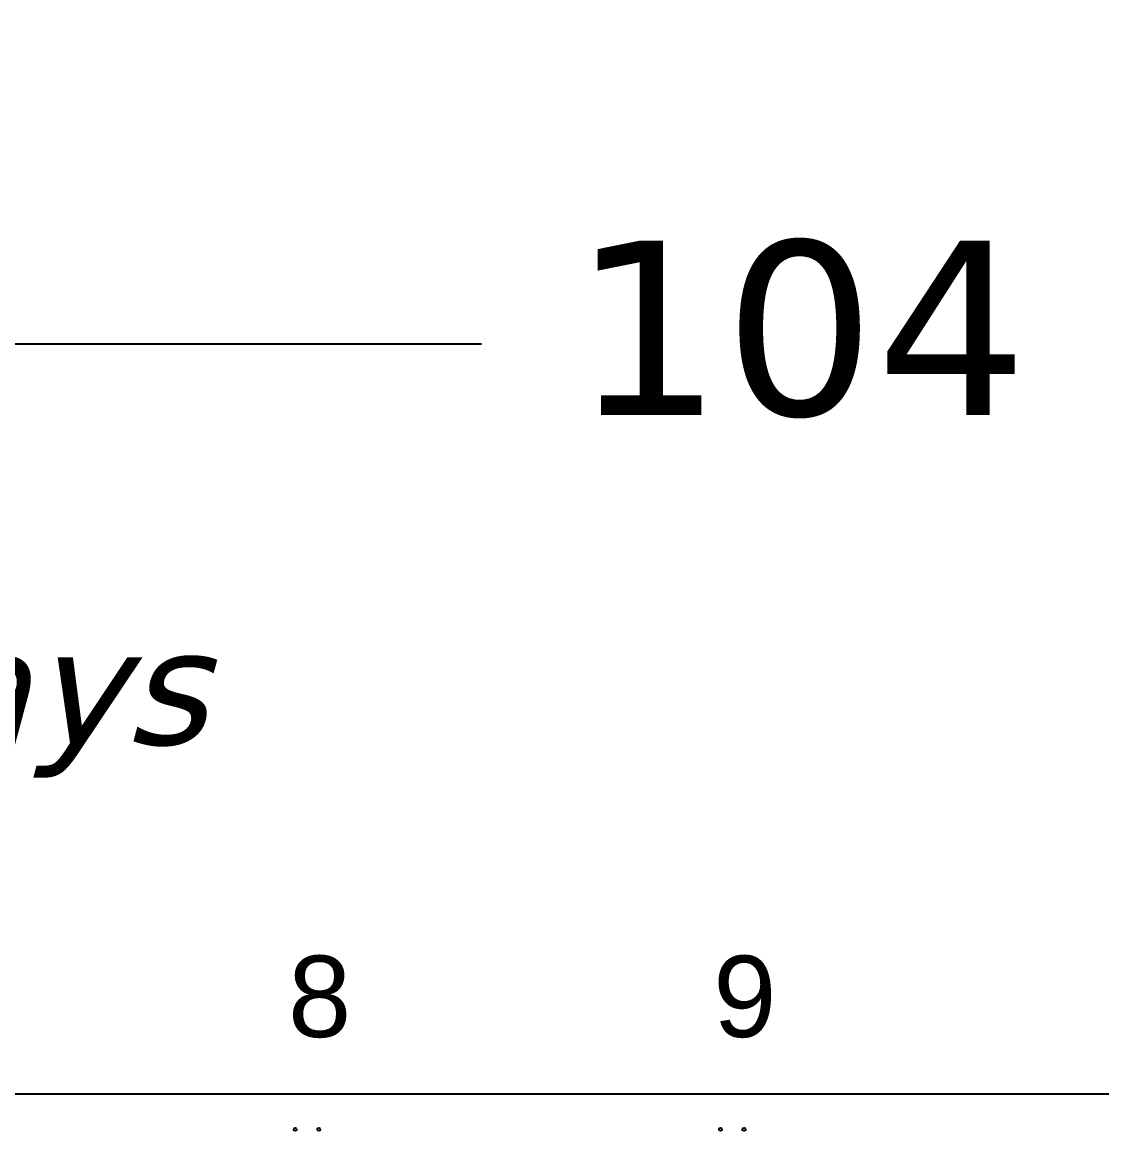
# Model space of a CAD drawing. Header units: feet. Extents: x 0 to 695, y -979 to -294.
# Drawn here: x 46.83 to 56.12, y -347.44 to -337.9 of the extents above; entities that cross this region are included whole.
import ezdxf
from ezdxf import colors
from ezdxf.entities.mleader import LeaderData, LeaderLine
from ezdxf.math import Vec2, Vec3

# ---------------------------------------------------------------- set-up
doc = ezdxf.new("R2010")
doc.units = ezdxf.units.FT
doc.header["$MEASUREMENT"] = 0
doc.header["$PDMODE"] = 35
doc.layers.add('No of Bays', color=2, linetype='Continuous')
doc.styles.get("Standard").update_dxf_attribs({"font": 'verdana.ttf'})
doc.dimstyles.new('Meters', dxfattribs={"dimscale": 0.25, "dimtxt": 1, "dimasz": 0.18, "dimexe": 0.178, "dimexo": 0.0625, "dimgap": 0.09, "dimtad": 0, "dimtih": 1, "dimtoh": 1, "dimzin": 0, "dimdsep": 46, "dimtxsty": 'Standard', "dimcen": 0.09, "dimazin": 0, "dimtfac": 1, "dimtofl": 0, "dimtmove": 0, "dimatfit": 3, "dimfxl": 0.5, "dimfxlon": 1, "dimtolj": 1, "dimtzin": 0, "dimarcsym": 0})

# ---------------------------------------------------------------- blocks, each defined once
blk = doc.blocks.new('*D110')
at = {"color": 0, "lineweight": -2, "transparency": 16777216}
for p, q in [((5.440331625085842, -341.666036472313), (5.440331625085842, -340.166036472313)), ((109.8427111904687, -341.666036472313), (109.8427111904687, -340.166036472313)), ((6.440331625085842, -340.666036472313), (50.78682514643971, -340.666036472313)), ((108.8427111904687, -340.666036472313), (67.28887742649344, -340.666036472313))]:
    blk.add_line(p, q, dxfattribs=at)
at = {"color": 0, "transparency": 16777216}
for points in [[(6.440331625085842, -340.4993698056463), (6.440331625085842, -340.8327031389796), (5.440331625085842, -340.666036472313)], [(108.8427111904687, -340.4993698056463), (108.8427111904687, -340.8327031389796), (109.8427111904687, -340.666036472313)]]:
    blk.add_solid(points, dxfattribs=at)
at = {"layer": 'Defpoints', "color": 0, "transparency": 16777216}
for p in [(109.8427111904687, -340.666036472313), (5.440331625085842, -347.1208336649337), (109.8427111904687, -347.1208336649336)]:
    blk.add_point(p, dxfattribs=at)
at = {"color": 0, "transparency": 16777216, "insert": (59.03785128646658, -340.666036472313), "char_height": 0.875, "attachment_point": 5}
blk.add_mtext('\\A1;{\\H1.71429x;104 m (341 ft)}', dxfattribs=at)

msp = doc.modelspace()

# ---------------------------------------------------------------- linework, layer by layer
at = {"transparency": 33554687}
msp.add_line((13.06433162508584, -347.1208336649337), (100.4911316250858, -347.1208336649337), dxfattribs=at)
at = {"color": 0, "transparency": 33554687}
for centre in [(49.18313162508584, -347.4256336649337), (49.38633162508584, -347.4256336649337), (52.84073162508584, -347.4256336649337), (53.04393162508584, -347.4256336649337)]:
    msp.add_circle(centre, 0.0127, dxfattribs=at)

# ---------------------------------------------------------------- texts
at = {"layer": 'No of Bays', "color": 0, "transparency": 33554687, "char_height": 3.5, "width": 19.93908790006646, "attachment_point": 1}
for s, insert in [('{\\f@Arial Unicode MS|b0|i0|c0|p34;\\H0.2x;8}', (49.12155973320811, -345.9315146955668)), ('{\\f@Arial Unicode MS|b0|i0|c0|p34;\\H0.2x;9}', (52.77915973320811, -345.9315146955668))]:
    msp.add_mtext(s, dxfattribs=dict(at, insert=insert))

# ---------------------------------------------------------------- dimensions: what is measured, and where the dimension line sits
at = {"transparency": 33554687}
dim = msp.add_linear_dim(base=(109.8427111904687, -340.666036472313), p1=(5.440331625085842, -347.1208336649337), p2=(109.8427111904687, -347.1208336649336), text='{\\H1.71429x;<> (341 ft)}', dimstyle='Meters', override={"dimtxt": 3.5, "dimasz": 4, "dimexe": 2, "dimgap": 3, "dimdec": 0, "dimpost": ' m', "dimfxl": 4}, dxfattribs=at)
dim.commit()
dim.dimension.update_dxf_attribs({"geometry": '*D110', "text_midpoint": (59.03785128646658, -340.666036472313), "dimtype": 160})

# ---------------------------------------------------------------- leaders
ml = msp.add_multileader_mtext('Standard', dxfattribs=at)
ml.set_content('Numbered {\\fVerdana|b0|i1|c0|p34;bays}', color=256)
ml.set_leader_properties()
ml.build(insert=Vec2(0, 0))
ml.multileader.update_dxf_attribs({"dogleg_length": 0.36, "arrow_head_size": 0.5})
ctx = ml.context
ctx.base_point, ctx.char_height, ctx.arrow_head_size, ctx.landing_gap_size, ctx.plane_origin = Vec3(37.43611100771962, -343.7527472210321), 1, 0.5, 0.09, Vec3(35.03128452350839, -345.7433881541789)
notes = []
notes.append((ctx, [(0, (1, 1, 0), (37.07611100771962, -343.7527472210321), (1, 0), 0.36, [(0, [(35.03128452350839, -345.7433881541789)], 0, [])])]))
ctx.mtext.insert, ctx.mtext.flow_direction = Vec3(37.52611100771962, -343.1143993365459), 5
for ctx, leaders in notes:
    for number, flags, end, landing, length, lines in leaders:
        leader = LeaderData()
        leader.index, (leader.has_last_leader_line, leader.has_dogleg_vector, leader.attachment_direction) = number, flags
        leader.last_leader_point, leader.dogleg_vector, leader.dogleg_length = Vec3(end), Vec3(landing), length
        for number, points, colour, breaks in lines:
            line = LeaderLine()
            line.index, line.vertices, line.color, line.breaks = number, Vec3.list(points), colors.encode_raw_color(colour), breaks
            leader.lines.append(line)
        ctx.leaders.append(leader)

doc.saveas('drawing.dxf')
